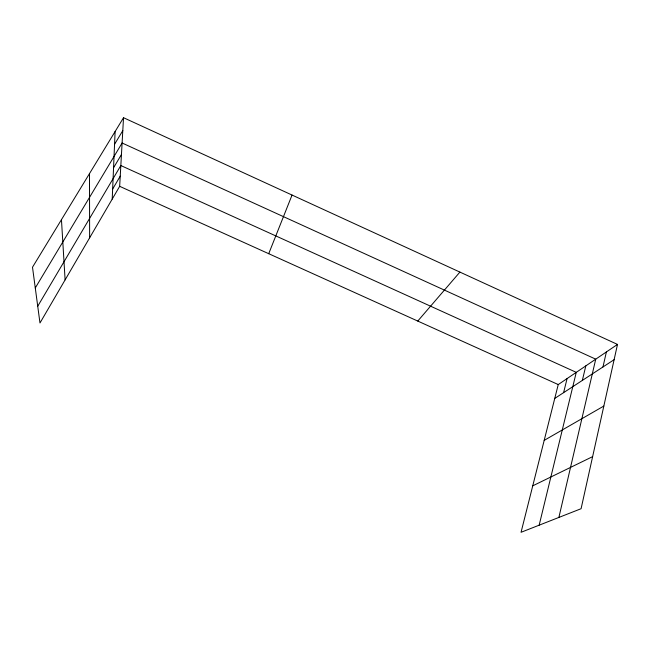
<?xml version="1.0" encoding="UTF-8"?>
<svg xmlns="http://www.w3.org/2000/svg" width="650" height="650" viewBox="0 0 650 650"><rect width="100%" height="100%" fill="white"/><g stroke="black" fill="none" stroke-linecap="round" stroke-linejoin="round"><path stroke-width="0.97" d="M112.214 199.103L115.107 131.536M123.524 117.707L32.5 267.223L39.975 322.985L119.665 186.322L123.524 117.707L617.5 344.419L581.084 508.714L521.048 532.293L558.244 384.564L617.5 344.419M602.972 366.957L606.385 351.951M558.878 517.433L595.733 359.166L122.103 143L35.279 287.942M582.351 380.412L585.812 365.885M539.167 525.176L576.266 372.352L120.835 165.539L37.724 306.239M563.599 392.649L567.084 378.576M268.718 253.703L292.053 195.057M112.637 189.085L120.234 176.142M113.555 167.789L121.452 154.505M114.562 144.276L122.801 130.634M417.771 321.067L459.907 272.09M554.751 398.426L614.12 359.686M544.188 440.375L603.842 406.055M532.748 485.826L592.621 456.641M119.665 186.322L558.244 384.564M61.458 219.668L65.106 279.89M89.489 173.615L89.635 237.827"/></g></svg>
